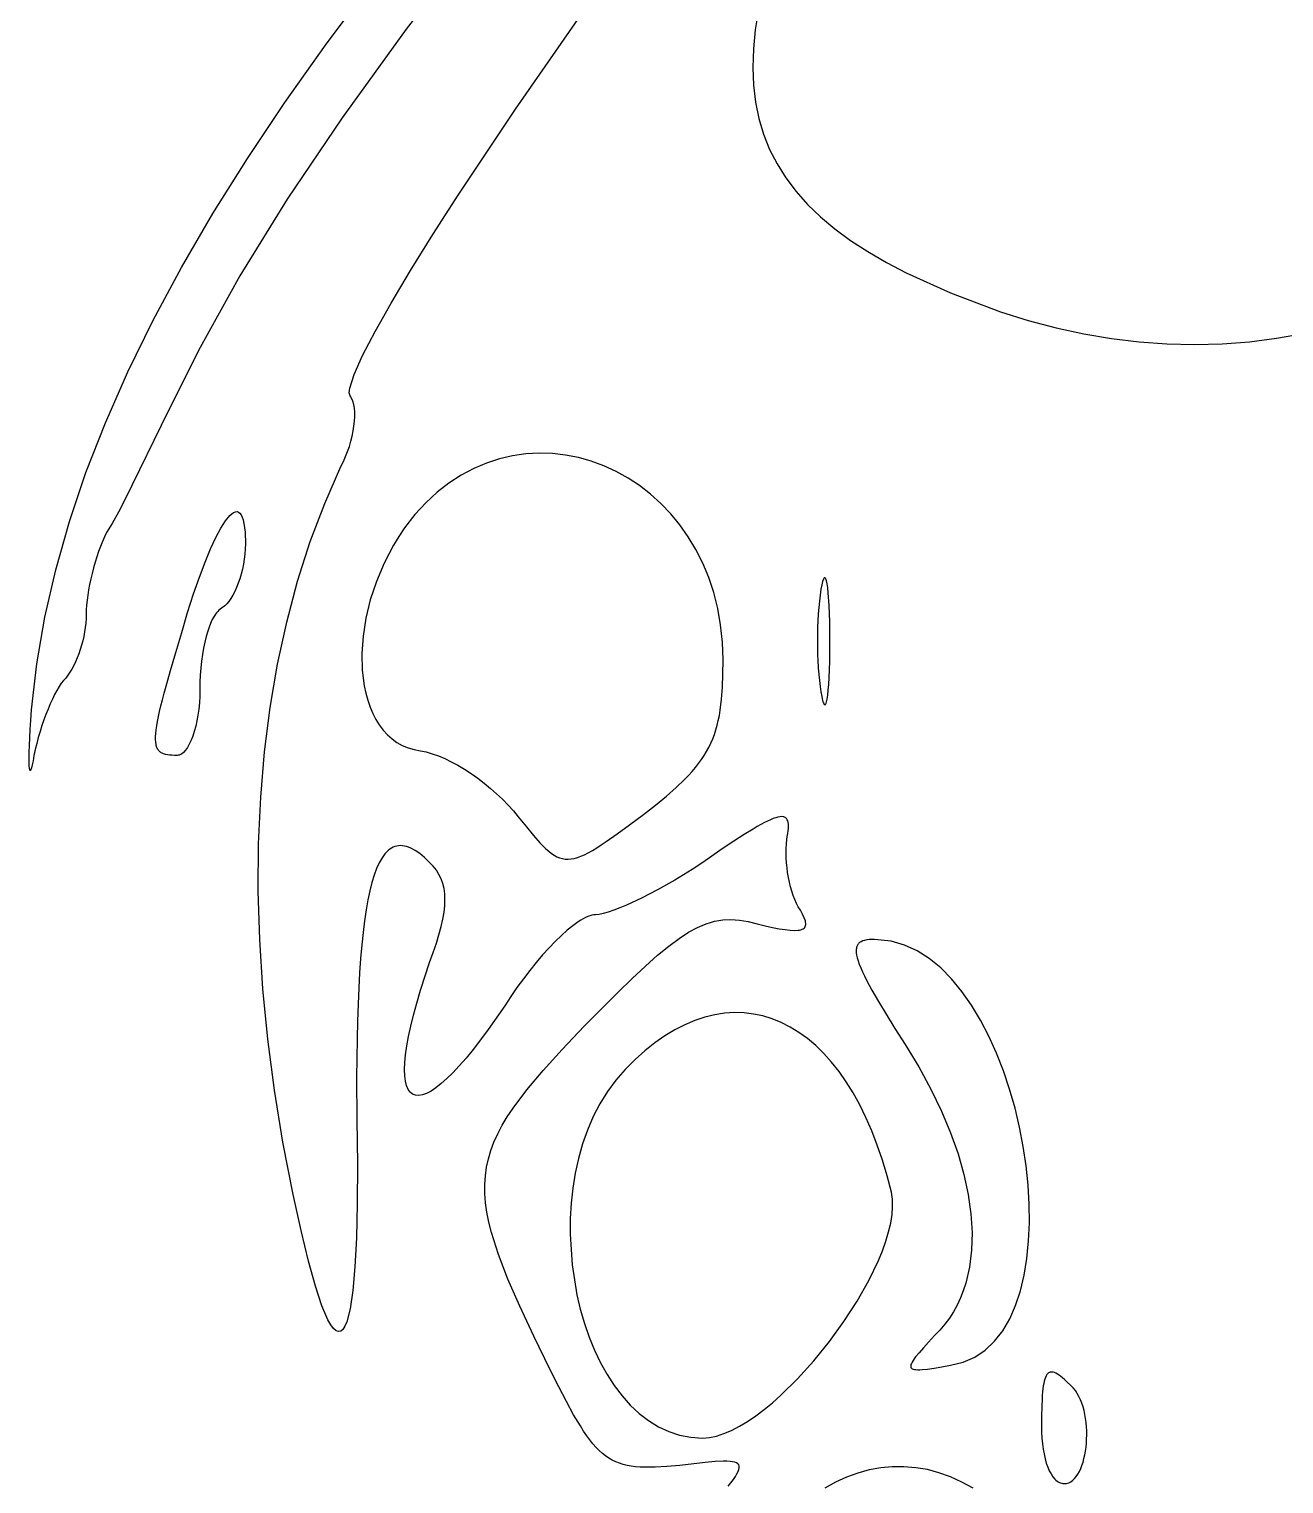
# Model space of a CAD drawing. Header units: inches. Extents: x 0.98 to 7.44, y -5.29 to -1.05.
# Drawn here: x 6.7049 to 6.7815, y -2.0261 to -1.9373 of the extents above; entities that cross this region are included whole.
import ezdxf

# ---------------------------------------------------------------- set-up
doc = ezdxf.new("R2010")
doc.units = ezdxf.units.IN
doc.header["$MEASUREMENT"] = 0
doc.layers.add('BLACK', color=250, linetype='CONTINUOUS')

msp = doc.modelspace()

# ---------------------------------------------------------------- linework, layer by layer
at = {"layer": 'BLACK', "linetype": 'CONTINUOUS'}
for p, q in [((6.732516, -1.931367), (6.727911, -1.937343)), ((6.722975, -1.938317), (6.725643, -1.934744)), ((6.734575, -1.942225), (6.738536, -1.936534)), ((6.749419, -1.93616), (6.749221, -1.937376)), ((6.727911, -1.937343), (6.723987, -1.942739)), ((6.749221, -1.937376), (6.749102, -1.938546)), ((6.720498, -1.941814), (6.722975, -1.938317)), ((6.749102, -1.938546), (6.749064, -1.93967)), ((6.749064, -1.93967), (6.749108, -1.940752)), ((6.749108, -1.940752), (6.749232, -1.941791)), ((6.718209, -1.945239), (6.720498, -1.941814)), ((6.749232, -1.941791), (6.749439, -1.942791)), ((6.723987, -1.942739), (6.720636, -1.947705)), ((6.731071, -1.947478), (6.734575, -1.942225)), ((6.749439, -1.942791), (6.749727, -1.943752)), ((6.749727, -1.943752), (6.750098, -1.944675)), ((6.716107, -1.948592), (6.718209, -1.945239)), ((6.750098, -1.944675), (6.750553, -1.945563)), ((6.750553, -1.945563), (6.75109, -1.946417)), ((6.75109, -1.946417), (6.751711, -1.947239)), ((6.751711, -1.947239), (6.752417, -1.94803)), ((6.720636, -1.947705), (6.71775, -1.952392)), ((6.729534, -1.949872), (6.731071, -1.947478)), ((6.752417, -1.94803), (6.753207, -1.948791)), ((6.714191, -1.951878), (6.716107, -1.948592)), ((6.753207, -1.948791), (6.754083, -1.949525)), ((6.728165, -1.952074), (6.729534, -1.949872)), ((6.754083, -1.949525), (6.755043, -1.950232)), ((6.755043, -1.950232), (6.75609, -1.950915)), ((6.75609, -1.950915), (6.757223, -1.951574)), ((6.757223, -1.951574), (6.758443, -1.952212)), ((6.712459, -1.9551), (6.714191, -1.951878)), ((6.71775, -1.952392), (6.715223, -1.956948)), ((6.726981, -1.954056), (6.728165, -1.952074)), ((6.758443, -1.952212), (6.761143, -1.95343)), ((6.761143, -1.95343), (6.764196, -1.954579)), ((6.726001, -1.955792), (6.726981, -1.954056)), ((6.71091, -1.95826), (6.712459, -1.9551)), ((6.764196, -1.954579), (6.76589, -1.955111)), ((6.76589, -1.955111), (6.767586, -1.955562)), ((6.725242, -1.957254), (6.726001, -1.955792)), ((6.767586, -1.955562), (6.769282, -1.955931)), ((6.769282, -1.955931), (6.770977, -1.956218)), ((6.781048, -1.956205), (6.782696, -1.955913)), ((6.715223, -1.956948), (6.712946, -1.961524)), ((6.770977, -1.956218), (6.77267, -1.956422)), ((6.77267, -1.956422), (6.774359, -1.956544)), ((6.774359, -1.956544), (6.776043, -1.956584)), ((6.776043, -1.956584), (6.77772, -1.956541)), ((6.77772, -1.956541), (6.779389, -1.956415)), ((6.779389, -1.956415), (6.781048, -1.956205)), ((6.724723, -1.958413), (6.725242, -1.957254)), ((6.709541, -1.96136), (6.71091, -1.95826)), ((6.724461, -1.959244), (6.724723, -1.958413)), ((6.724431, -1.959527), (6.724461, -1.959244)), ((6.724473, -1.959718), (6.724431, -1.959527)), ((6.724523, -1.959787), (6.724473, -1.959718)), ((6.724568, -1.959864), (6.724523, -1.959787)), ((6.724643, -1.96004), (6.724568, -1.959864)), ((6.7247, -1.960242), (6.724643, -1.96004)), ((6.724738, -1.960469), (6.7247, -1.960242)), ((6.724759, -1.960717), (6.724738, -1.960469)), ((6.708351, -1.964405), (6.709541, -1.96136)), ((6.724716, -1.961558), (6.724747, -1.961264)), ((6.724747, -1.961264), (6.724761, -1.960983)), ((6.724761, -1.960983), (6.724759, -1.960717)), ((6.712946, -1.961524), (6.711175, -1.965152)), ((6.724528, -1.962488), (6.724606, -1.962173)), ((6.724606, -1.962173), (6.724669, -1.961862)), ((6.724669, -1.961862), (6.724716, -1.961558)), ((6.724204, -1.963428), (6.724326, -1.963118)), ((6.724326, -1.963118), (6.724434, -1.962804)), ((6.724434, -1.962804), (6.724528, -1.962488)), ((6.735209, -1.963264), (6.734401, -1.963378)), ((6.736019, -1.963219), (6.735209, -1.963264)), ((6.736828, -1.963242), (6.736019, -1.963219)), ((6.737631, -1.963332), (6.736828, -1.963242)), ((6.72293, -1.966279), (6.723918, -1.964024)), ((6.723918, -1.964024), (6.724067, -1.963731)), ((6.724067, -1.963731), (6.724204, -1.963428)), ((6.732025, -1.964153), (6.731261, -1.96456)), ((6.732806, -1.963821), (6.732025, -1.964153)), ((6.733599, -1.963563), (6.732806, -1.963821)), ((6.734401, -1.963378), (6.733599, -1.963563)), ((6.738426, -1.963488), (6.737631, -1.963332)), ((6.739209, -1.963707), (6.738426, -1.963488)), ((6.739977, -1.963989), (6.739209, -1.963707)), ((6.740725, -1.964332), (6.739977, -1.963989)), ((6.707338, -1.967396), (6.708351, -1.964405)), ((6.730516, -1.965044), (6.729795, -1.965605)), ((6.731261, -1.96456), (6.730516, -1.965044)), ((6.741451, -1.964734), (6.740725, -1.964332)), ((6.74215, -1.965195), (6.741451, -1.964734)), ((6.711175, -1.965152), (6.71074, -1.966022)), ((6.729795, -1.965605), (6.729101, -1.966247)), ((6.74282, -1.965712), (6.74215, -1.965195)), ((6.743456, -1.966285), (6.74282, -1.965712)), ((6.710328, -1.966816), (6.709949, -1.967503)), ((6.71074, -1.966022), (6.710328, -1.966816)), ((6.717252, -1.96691), (6.717367, -1.966834)), ((6.717367, -1.966834), (6.717474, -1.966792)), ((6.717474, -1.966792), (6.717574, -1.966785)), ((6.717574, -1.966785), (6.717666, -1.966813)), ((6.717666, -1.966813), (6.71775, -1.966877)), ((6.722049, -1.968616), (6.72293, -1.966279)), ((6.729101, -1.966247), (6.728437, -1.966969)), ((6.744056, -1.966911), (6.743456, -1.966285)), ((6.706501, -1.970337), (6.707338, -1.967396)), ((6.709949, -1.967503), (6.709612, -1.968051)), ((6.716585, -1.967787), (6.716869, -1.967339)), ((6.716869, -1.967339), (6.717131, -1.96702)), ((6.717131, -1.96702), (6.717252, -1.96691)), ((6.71775, -1.966877), (6.717826, -1.966978)), ((6.717826, -1.966978), (6.717892, -1.967115)), ((6.717892, -1.967115), (6.717949, -1.96729)), ((6.717949, -1.96729), (6.717997, -1.967503)), ((6.717997, -1.967503), (6.718062, -1.968045)), ((6.728437, -1.966969), (6.727807, -1.967774)), ((6.744615, -1.96759), (6.744056, -1.966911)), ((6.745131, -1.96832), (6.744615, -1.96759)), ((6.709359, -1.968608), (6.709239, -1.968909)), ((6.709484, -1.968321), (6.709359, -1.968608)), ((6.709612, -1.968051), (6.709484, -1.968321)), ((6.715959, -1.969051), (6.716281, -1.968359)), ((6.716281, -1.968359), (6.716585, -1.967787)), ((6.718062, -1.968045), (6.718084, -1.968746)), ((6.727455, -1.9683), (6.727129, -1.968836)), ((6.727807, -1.967774), (6.727455, -1.9683)), ((6.745599, -1.9691), (6.745131, -1.96832)), ((6.709124, -1.969223), (6.709015, -1.969547)), ((6.709239, -1.968909), (6.709124, -1.969223)), ((6.715624, -1.969859), (6.715959, -1.969051)), ((6.718053, -1.969374), (6.718016, -1.969688)), ((6.718076, -1.969059), (6.718053, -1.969374)), ((6.718084, -1.968746), (6.718076, -1.969059)), ((6.721276, -1.971033), (6.722049, -1.968616)), ((6.727129, -1.968836), (6.726555, -1.969931)), ((6.746016, -1.969928), (6.745599, -1.9691)), ((6.705838, -1.97323), (6.706501, -1.970337)), ((6.708815, -1.970213), (6.708727, -1.970551)), ((6.708912, -1.969877), (6.708815, -1.970213)), ((6.709015, -1.969547), (6.708912, -1.969877)), ((6.715276, -1.970778), (6.715624, -1.969859)), ((6.717902, -1.970302), (6.717828, -1.970599)), ((6.717965, -1.969998), (6.717902, -1.970302)), ((6.718016, -1.969688), (6.717965, -1.969998)), ((6.726555, -1.969931), (6.726083, -1.971045)), ((6.746379, -1.970803), (6.746016, -1.969928)), ((6.708575, -1.971225), (6.708512, -1.971556)), ((6.708646, -1.970889), (6.708575, -1.971225)), ((6.708727, -1.970551), (6.708646, -1.970889)), ((6.714921, -1.971805), (6.715276, -1.970778)), ((6.71765, -1.971159), (6.717549, -1.971418)), ((6.717744, -1.970885), (6.71765, -1.971159)), ((6.717828, -1.970599), (6.717744, -1.970885)), ((6.720611, -1.973527), (6.721276, -1.971033)), ((6.726083, -1.971045), (6.725713, -1.972166)), ((6.746683, -1.971723), (6.746379, -1.970803)), ((6.753275, -1.971247), (6.753223, -1.971523)), ((6.753327, -1.97104), (6.753275, -1.971247)), ((6.753378, -1.970902), (6.753327, -1.97104)), ((6.753427, -1.970831), (6.753378, -1.970902)), ((6.753452, -1.970821), (6.753427, -1.970831)), ((6.753475, -1.970827), (6.753452, -1.970821)), ((6.753499, -1.970848), (6.753475, -1.970827)), ((6.753521, -1.970886), (6.753499, -1.970848)), ((6.753565, -1.971009), (6.753521, -1.970886)), ((6.753605, -1.971194), (6.753565, -1.971009)), ((6.753643, -1.971438), (6.753605, -1.971194)), ((6.70846, -1.971879), (6.708418, -1.972193)), ((6.708512, -1.971556), (6.70846, -1.971879)), ((6.71456, -1.972934), (6.714921, -1.971805)), ((6.717206, -1.972086), (6.717082, -1.972264)), ((6.717325, -1.971884), (6.717206, -1.972086)), ((6.71744, -1.971661), (6.717325, -1.971884)), ((6.717549, -1.971418), (6.71744, -1.971661)), ((6.725713, -1.972166), (6.725442, -1.97328)), ((6.746926, -1.972687), (6.746683, -1.971723)), ((6.753223, -1.971523), (6.753132, -1.972242)), ((6.753676, -1.971742), (6.753643, -1.971438)), ((6.753731, -1.97252), (6.753676, -1.971742)), ((6.708362, -1.973051), (6.708356, -1.973315)), ((6.708369, -1.972782), (6.708362, -1.973051)), ((6.708387, -1.972495), (6.708369, -1.972782)), ((6.708418, -1.972193), (6.708387, -1.972495)), ((6.714196, -1.974162), (6.71456, -1.972934)), ((6.716258, -1.973048), (6.716191, -1.97315)), ((6.716326, -1.972956), (6.716258, -1.973048)), ((6.716397, -1.972872), (6.716326, -1.972956)), ((6.716469, -1.972798), (6.716397, -1.972872)), ((6.716543, -1.972734), (6.716469, -1.972798)), ((6.716618, -1.972679), (6.716543, -1.972734)), ((6.716696, -1.972635), (6.716618, -1.972679)), ((6.716826, -1.972541), (6.716696, -1.972635)), ((6.716955, -1.972416), (6.716826, -1.972541)), ((6.717082, -1.972264), (6.716955, -1.972416)), ((6.747104, -1.973694), (6.746926, -1.972687)), ((6.753067, -1.973027), (6.753028, -1.973855)), ((6.753132, -1.972242), (6.753067, -1.973027)), ((6.753766, -1.973515), (6.753731, -1.97252)), ((6.705348, -1.976078), (6.705838, -1.97323)), ((6.708306, -1.973855), (6.708265, -1.974128)), ((6.708337, -1.973583), (6.708306, -1.973855)), ((6.708356, -1.973315), (6.708337, -1.973583)), ((6.71589, -1.973777), (6.715785, -1.974079)), ((6.716004, -1.973503), (6.71589, -1.973777)), ((6.716065, -1.973378), (6.716004, -1.973503)), ((6.716127, -1.97326), (6.716065, -1.973378)), ((6.716191, -1.97315), (6.716127, -1.97326)), ((6.720052, -1.976094), (6.720611, -1.973527)), ((6.725442, -1.97328), (6.72527, -1.974375)), ((6.747214, -1.974742), (6.747104, -1.973694)), ((6.753028, -1.973855), (6.753015, -1.974701)), ((6.753779, -1.974718), (6.753766, -1.973515)), ((6.70815, -1.974672), (6.708078, -1.974941)), ((6.708212, -1.974401), (6.70815, -1.974672)), ((6.708265, -1.974128), (6.708212, -1.974401)), ((6.713829, -1.975391), (6.714196, -1.974162)), ((6.715602, -1.974755), (6.715526, -1.975125)), ((6.715689, -1.974406), (6.715602, -1.974755)), ((6.715785, -1.974079), (6.715689, -1.974406)), ((6.72527, -1.974375), (6.725196, -1.975437)), ((6.747251, -1.975829), (6.747214, -1.974742)), ((6.753015, -1.974701), (6.753028, -1.97554)), ((6.753776, -1.975344), (6.753779, -1.974718)), ((6.707813, -1.97571), (6.70771, -1.975949)), ((6.707909, -1.975461), (6.707813, -1.97571)), ((6.707998, -1.975204), (6.707909, -1.975461)), ((6.708078, -1.974941), (6.707998, -1.975204)), ((6.713511, -1.976478), (6.713829, -1.975391)), ((6.715461, -1.975513), (6.715407, -1.975916)), ((6.715526, -1.975125), (6.715461, -1.975513)), ((6.725196, -1.975437), (6.72522, -1.976454)), ((6.753028, -1.97554), (6.753042, -1.975829)), ((6.753766, -1.97592), (6.753776, -1.975344)), ((6.705029, -1.978885), (6.705348, -1.976078)), ((6.707365, -1.976591), (6.707241, -1.976774)), ((6.707485, -1.976391), (6.707365, -1.976591)), ((6.7076, -1.976176), (6.707485, -1.976391)), ((6.70771, -1.975949), (6.7076, -1.976176)), ((6.713242, -1.977433), (6.713511, -1.976478)), ((6.715363, -1.976332), (6.715332, -1.976759)), ((6.715407, -1.975916), (6.715363, -1.976332)), ((6.719601, -1.978733), (6.720052, -1.976094)), ((6.72522, -1.976454), (6.725339, -1.977412)), ((6.747242, -1.976701), (6.747251, -1.975829)), ((6.753042, -1.975829), (6.753067, -1.976348)), ((6.753067, -1.976348), (6.753132, -1.977101)), ((6.753731, -1.976914), (6.753751, -1.976444)), ((6.753751, -1.976444), (6.753766, -1.97592)), ((6.706711, -1.977467), (6.706574, -1.977698)), ((6.706846, -1.977263), (6.706711, -1.977467)), ((6.706981, -1.977086), (6.706846, -1.977263)), ((6.707112, -1.97694), (6.706981, -1.977086)), ((6.707241, -1.976774), (6.707112, -1.97694)), ((6.713125, -1.977864), (6.713242, -1.977433)), ((6.715313, -1.977194), (6.715307, -1.977635)), ((6.715332, -1.976759), (6.715313, -1.977194)), ((6.725339, -1.977412), (6.725435, -1.977865)), ((6.747213, -1.9775), (6.747242, -1.976701)), ((6.753132, -1.977101), (6.753175, -1.977449)), ((6.753175, -1.977449), (6.753223, -1.977774)), ((6.753676, -1.977687), (6.753706, -1.977329)), ((6.753706, -1.977329), (6.753731, -1.976914)), ((6.706302, -1.978227), (6.706168, -1.978521)), ((6.706437, -1.977951), (6.706302, -1.978227)), ((6.706574, -1.977698), (6.706437, -1.977951)), ((6.712926, -1.978635), (6.713019, -1.978264)), ((6.713019, -1.978264), (6.713125, -1.977864)), ((6.715299, -1.978046), (6.715276, -1.978446)), ((6.715307, -1.977635), (6.715299, -1.978046)), ((6.725435, -1.977865), (6.725554, -1.978299)), ((6.725554, -1.978299), (6.725696, -1.978711)), ((6.747078, -1.978906), (6.74716, -1.978232)), ((6.74716, -1.978232), (6.747213, -1.9775)), ((6.753223, -1.977774), (6.753275, -1.978075)), ((6.753275, -1.978075), (6.753301, -1.978198)), ((6.753301, -1.978198), (6.753327, -1.978303)), ((6.753327, -1.978303), (6.753353, -1.97839)), ((6.753565, -1.978402), (6.753585, -1.978321)), ((6.753585, -1.978321), (6.753605, -1.978225)), ((6.753605, -1.978225), (6.753643, -1.977986)), ((6.753643, -1.977986), (6.753676, -1.977687)), ((6.704982, -1.979509), (6.705029, -1.978885)), ((6.705907, -1.979159), (6.705783, -1.979497)), ((6.706036, -1.978833), (6.705907, -1.979159)), ((6.706168, -1.978521), (6.706036, -1.978833)), ((6.712774, -1.979296), (6.712844, -1.978979)), ((6.712844, -1.978979), (6.712926, -1.978635)), ((6.715187, -1.979201), (6.715124, -1.979554)), ((6.715238, -1.978831), (6.715187, -1.979201)), ((6.715276, -1.978446), (6.715238, -1.978831)), ((6.719258, -1.981441), (6.719601, -1.978733)), ((6.725696, -1.978711), (6.725862, -1.979101)), ((6.725862, -1.979101), (6.726051, -1.979466)), ((6.746963, -1.97953), (6.747025, -1.979224)), ((6.747025, -1.979224), (6.747078, -1.978906)), ((6.753353, -1.97839), (6.753378, -1.97846)), ((6.753378, -1.97846), (6.753403, -1.978511)), ((6.753403, -1.978511), (6.753427, -1.978546)), ((6.753427, -1.978546), (6.753452, -1.978564)), ((6.753452, -1.978564), (6.753463, -1.978566)), ((6.753463, -1.978566), (6.753475, -1.978564)), ((6.753475, -1.978564), (6.753499, -1.978548)), ((6.753499, -1.978548), (6.753521, -1.978516)), ((6.753521, -1.978516), (6.753543, -1.978467)), ((6.753543, -1.978467), (6.753565, -1.978402)), ((6.704915, -1.980597), (6.704944, -1.980081)), ((6.704944, -1.980081), (6.704982, -1.979509)), ((6.705664, -1.979845), (6.70555, -1.980202)), ((6.705783, -1.979497), (6.705664, -1.979845)), ((6.712611, -1.980317), (6.712634, -1.980097)), ((6.712634, -1.980097), (6.712669, -1.979854)), ((6.712669, -1.979854), (6.712716, -1.979587)), ((6.712716, -1.979587), (6.712774, -1.979296)), ((6.71505, -1.979886), (6.714966, -1.980196)), ((6.715124, -1.979554), (6.71505, -1.979886)), ((6.726051, -1.979466), (6.726264, -1.979805)), ((6.726264, -1.979805), (6.726499, -1.980116)), ((6.726499, -1.980116), (6.726757, -1.980398)), ((6.746721, -1.980388), (6.746812, -1.980111)), ((6.746812, -1.980111), (6.746892, -1.979826)), ((6.746892, -1.979826), (6.746963, -1.97953)), ((6.704894, -1.981057), (6.704915, -1.980597)), ((6.705343, -1.98093), (6.705251, -1.981297)), ((6.705442, -1.980564), (6.705343, -1.98093)), ((6.70555, -1.980202), (6.705442, -1.980564)), ((6.712598, -1.980517), (6.712611, -1.980317)), ((6.712598, -1.980695), (6.712598, -1.980517)), ((6.712608, -1.980855), (6.712598, -1.980695)), ((6.71263, -1.980996), (6.712608, -1.980855)), ((6.712645, -1.98106), (6.71263, -1.980996)), ((6.714662, -1.980974), (6.714548, -1.981176)), ((6.714771, -1.980742), (6.714662, -1.980974)), ((6.714873, -1.980482), (6.714771, -1.980742)), ((6.714966, -1.980196), (6.714873, -1.980482)), ((6.726757, -1.980398), (6.727038, -1.980649)), ((6.727038, -1.980649), (6.727341, -1.980868)), ((6.727341, -1.980868), (6.727667, -1.981053)), ((6.746383, -1.981176), (6.746507, -1.98092)), ((6.746507, -1.98092), (6.74662, -1.980657)), ((6.74662, -1.980657), (6.746721, -1.980388)), ((6.704878, -1.981802), (6.704882, -1.981459)), ((6.70488, -1.982085), (6.704878, -1.981802)), ((6.704882, -1.981459), (6.704894, -1.981057)), ((6.705168, -1.981662), (6.705117, -1.98199)), ((6.705251, -1.981297), (6.705168, -1.981662)), ((6.712663, -1.98112), (6.712645, -1.98106)), ((6.712684, -1.981176), (6.712663, -1.98112)), ((6.712707, -1.981229), (6.712684, -1.981176)), ((6.712733, -1.981277), (6.712707, -1.981229)), ((6.712763, -1.981322), (6.712733, -1.981277)), ((6.712794, -1.981363), (6.712763, -1.981322)), ((6.712829, -1.981401), (6.712794, -1.981363)), ((6.712866, -1.981436), (6.712829, -1.981401)), ((6.712907, -1.981467), (6.712866, -1.981436)), ((6.712949, -1.981496), (6.712907, -1.981467)), ((6.712995, -1.981522), (6.712949, -1.981496)), ((6.713094, -1.981565), (6.712995, -1.981522)), ((6.713205, -1.981599), (6.713094, -1.981565)), ((6.713326, -1.981625), (6.713205, -1.981599)), ((6.713458, -1.981643), (6.713326, -1.981625)), ((6.7136, -1.981655), (6.713458, -1.981643)), ((6.713754, -1.981661), (6.7136, -1.981655)), ((6.713918, -1.981662), (6.713754, -1.981661)), ((6.713983, -1.981657), (6.713918, -1.981662)), ((6.714048, -1.981642), (6.713983, -1.981657)), ((6.714113, -1.981616), (6.714048, -1.981642)), ((6.714177, -1.981581), (6.714113, -1.981616)), ((6.714304, -1.981481), (6.714177, -1.981581)), ((6.714428, -1.981346), (6.714304, -1.981481)), ((6.714548, -1.981176), (6.714428, -1.981346)), ((6.719022, -1.984215), (6.719258, -1.981441)), ((6.727667, -1.981053), (6.728016, -1.981201)), ((6.728016, -1.981201), (6.728386, -1.981312)), ((6.728386, -1.981312), (6.728779, -1.981385)), ((6.728779, -1.981385), (6.729127, -1.981454)), ((6.729127, -1.981454), (6.729491, -1.981558)), ((6.729491, -1.981558), (6.72987, -1.981693)), ((6.72987, -1.981693), (6.730259, -1.981858)), ((6.730259, -1.981858), (6.730656, -1.98205)), ((6.745759, -1.982163), (6.745935, -1.98192)), ((6.745935, -1.98192), (6.746098, -1.981676)), ((6.746098, -1.981676), (6.746247, -1.981428)), ((6.746247, -1.981428), (6.746383, -1.981176)), ((6.70489, -1.982305), (6.70488, -1.982085)), ((6.704906, -1.982462), (6.70489, -1.982305)), ((6.704917, -1.982516), (6.704906, -1.982462)), ((6.704929, -1.982554), (6.704917, -1.982516)), ((6.704942, -1.982575), (6.704929, -1.982554)), ((6.704949, -1.982579), (6.704942, -1.982575)), ((6.704957, -1.982579), (6.704949, -1.982579)), ((6.704973, -1.982567), (6.704957, -1.982579)), ((6.70499, -1.982537), (6.704973, -1.982567)), ((6.705008, -1.98249), (6.70499, -1.982537)), ((6.705028, -1.982426), (6.705008, -1.98249)), ((6.705071, -1.982244), (6.705028, -1.982426)), ((6.705117, -1.98199), (6.705071, -1.982244)), ((6.730656, -1.98205), (6.731059, -1.982268)), ((6.731059, -1.982268), (6.731464, -1.98251)), ((6.731464, -1.98251), (6.731869, -1.982774)), ((6.731869, -1.982774), (6.732271, -1.983056)), ((6.745144, -1.982889), (6.745364, -1.982647)), ((6.745364, -1.982647), (6.745569, -1.982405)), ((6.745569, -1.982405), (6.745759, -1.982163)), ((6.732271, -1.983056), (6.732666, -1.983357)), ((6.732666, -1.983357), (6.733053, -1.983673)), ((6.733053, -1.983673), (6.733427, -1.984002)), ((6.743795, -1.98415), (6.744386, -1.983632)), ((6.744386, -1.983632), (6.744907, -1.983134)), ((6.744907, -1.983134), (6.745144, -1.982889)), ((6.718893, -1.987052), (6.719022, -1.984215)), ((6.733427, -1.984002), (6.733787, -1.984342)), ((6.733787, -1.984342), (6.73413, -1.984692)), ((6.743131, -1.984694), (6.743795, -1.98415)), ((6.73413, -1.984692), (6.734452, -1.98505)), ((6.734452, -1.98505), (6.734751, -1.985412)), ((6.734751, -1.985412), (6.735241, -1.986023)), ((6.741534, -1.985908), (6.74239, -1.985274)), ((6.74239, -1.985274), (6.743131, -1.984694)), ((6.750468, -1.985467), (6.750319, -1.985519)), ((6.750602, -1.98543), (6.750468, -1.985467)), ((6.750722, -1.985408), (6.750602, -1.98543)), ((6.750828, -1.985401), (6.750722, -1.985408)), ((6.750921, -1.985409), (6.750828, -1.985401)), ((6.750962, -1.985419), (6.750921, -1.985409)), ((6.751001, -1.985432), (6.750962, -1.985419)), ((6.751036, -1.985448), (6.751001, -1.985432)), ((6.751069, -1.985469), (6.751036, -1.985448)), ((6.751098, -1.985493), (6.751069, -1.985469)), ((6.735241, -1.986023), (6.735678, -1.986551)), ((6.74078, -1.986459), (6.741534, -1.985908)), ((6.749089, -1.986157), (6.74854, -1.986497)), ((6.749337, -1.986011), (6.749089, -1.986157)), ((6.749566, -1.985881), (6.749337, -1.986011)), ((6.749779, -1.985767), (6.749566, -1.985881)), ((6.749975, -1.985669), (6.749779, -1.985767)), ((6.750155, -1.985586), (6.749975, -1.985669)), ((6.750319, -1.985519), (6.750155, -1.985586)), ((6.751125, -1.98552), (6.751098, -1.985493)), ((6.751148, -1.985552), (6.751125, -1.98552)), ((6.751169, -1.985586), (6.751148, -1.985552)), ((6.751203, -1.985666), (6.751169, -1.985586)), ((6.751226, -1.98576), (6.751203, -1.985666)), ((6.751204, -1.986437), (6.751226, -1.986274)), ((6.75124, -1.985868), (6.751226, -1.98576)), ((6.751226, -1.986274), (6.751239, -1.986126)), ((6.751239, -1.986126), (6.751244, -1.98599)), ((6.751244, -1.98599), (6.75124, -1.985868)), ((6.718872, -1.98995), (6.718893, -1.987052)), ((6.727214, -1.987224), (6.727106, -1.987268)), ((6.727325, -1.987194), (6.727214, -1.987224)), ((6.727439, -1.987175), (6.727325, -1.987194)), ((6.727555, -1.987169), (6.727439, -1.987175)), ((6.727675, -1.987175), (6.727555, -1.987169)), ((6.727797, -1.987193), (6.727675, -1.987175)), ((6.727922, -1.987224), (6.727797, -1.987193)), ((6.72805, -1.987266), (6.727922, -1.987224)), ((6.735678, -1.986551), (6.736071, -1.986998)), ((6.736071, -1.986998), (6.736255, -1.987191)), ((6.736255, -1.987191), (6.736433, -1.987363)), ((6.739536, -1.987307), (6.739818, -1.987126)), ((6.739818, -1.987126), (6.740118, -1.986925)), ((6.740118, -1.986925), (6.74078, -1.986459)), ((6.747914, -1.986902), (6.747208, -1.987374)), ((6.74854, -1.986497), (6.747914, -1.986902)), ((6.751107, -1.987345), (6.751119, -1.987068)), ((6.751119, -1.987068), (6.75114, -1.986801)), ((6.75114, -1.986801), (6.751176, -1.986612)), ((6.751176, -1.986612), (6.751204, -1.986437)), ((6.726427, -1.987919), (6.726257, -1.988219)), ((6.726516, -1.987788), (6.726427, -1.987919)), ((6.726607, -1.98767), (6.726516, -1.987788)), ((6.726702, -1.987565), (6.726607, -1.98767)), ((6.726799, -1.987472), (6.726702, -1.987565)), ((6.726898, -1.987391), (6.726799, -1.987472)), ((6.727001, -1.987323), (6.726898, -1.987391)), ((6.727106, -1.987268), (6.727001, -1.987323)), ((6.728181, -1.987321), (6.72805, -1.987266)), ((6.728451, -1.987466), (6.728181, -1.987321)), ((6.728734, -1.98766), (6.728451, -1.987466)), ((6.729028, -1.987901), (6.728734, -1.98766)), ((6.729334, -1.98819), (6.729028, -1.987901)), ((6.736433, -1.987363), (6.736606, -1.987515)), ((6.736606, -1.987515), (6.736775, -1.987646)), ((6.736775, -1.987646), (6.736941, -1.987757)), ((6.736941, -1.987757), (6.737107, -1.987846)), ((6.737107, -1.987846), (6.737273, -1.987916)), ((6.737273, -1.987916), (6.737442, -1.987964)), ((6.737442, -1.987964), (6.737613, -1.987992)), ((6.737613, -1.987992), (6.737789, -1.987999)), ((6.737789, -1.987999), (6.737972, -1.987986)), ((6.737972, -1.987986), (6.738161, -1.987951)), ((6.738161, -1.987951), (6.73836, -1.987896)), ((6.73836, -1.987896), (6.738569, -1.98782)), ((6.738569, -1.98782), (6.73879, -1.987723)), ((6.73879, -1.987723), (6.739024, -1.987605)), ((6.739024, -1.987605), (6.739272, -1.987467)), ((6.739272, -1.987467), (6.739536, -1.987307)), ((6.746418, -1.987912), (6.745893, -1.988272)), ((6.747208, -1.987374), (6.746418, -1.987912)), ((6.751106, -1.987631), (6.751107, -1.987345)), ((6.751114, -1.987923), (6.751106, -1.987631)), ((6.751132, -1.988219), (6.751114, -1.987923)), ((6.725949, -1.98897), (6.72581, -1.989423)), ((6.726098, -1.988569), (6.725949, -1.98897)), ((6.726257, -1.988219), (6.726098, -1.988569)), ((6.729554, -1.988428), (6.729334, -1.98819)), ((6.729745, -1.988675), (6.729554, -1.988428)), ((6.729906, -1.988933), (6.729745, -1.988675)), ((6.730038, -1.989204), (6.729906, -1.988933)), ((6.745362, -1.98862), (6.744298, -1.989275)), ((6.745893, -1.988272), (6.745362, -1.98862)), ((6.75116, -1.988518), (6.751132, -1.988219)), ((6.751197, -1.988815), (6.75116, -1.988518)), ((6.751244, -1.98911), (6.751197, -1.988815)), ((6.72581, -1.989423), (6.725682, -1.989927)), ((6.73014, -1.98949), (6.730038, -1.989204)), ((6.730213, -1.989794), (6.73014, -1.98949)), ((6.730257, -1.990118), (6.730213, -1.989794)), ((6.743256, -1.989866), (6.742269, -1.990378)), ((6.744298, -1.989275), (6.743256, -1.989866)), ((6.751301, -1.9894), (6.751244, -1.98911)), ((6.751368, -1.989684), (6.751301, -1.9894)), ((6.751444, -1.989957), (6.751368, -1.989684)), ((6.718958, -1.992906), (6.718872, -1.98995)), ((6.725563, -1.990484), (6.725455, -1.991092)), ((6.725682, -1.989927), (6.725563, -1.990484)), ((6.730272, -1.990464), (6.730257, -1.990118)), ((6.730257, -1.990835), (6.730272, -1.990464)), ((6.741365, -1.990799), (6.740955, -1.990971)), ((6.742269, -1.990378), (6.741365, -1.990799)), ((6.751531, -1.990219), (6.751444, -1.989957)), ((6.751627, -1.990468), (6.751531, -1.990219)), ((6.751732, -1.9907), (6.751627, -1.990468)), ((6.751848, -1.990914), (6.751732, -1.9907)), ((6.725455, -1.991092), (6.725356, -1.991753)), ((6.730038, -1.992116), (6.73014, -1.991659)), ((6.73014, -1.991659), (6.730213, -1.991232)), ((6.730213, -1.991232), (6.730257, -1.990835)), ((6.738715, -1.991636), (6.738565, -1.991723)), ((6.738858, -1.99156), (6.738715, -1.991636)), ((6.738995, -1.991498), (6.738858, -1.99156)), ((6.739126, -1.991449), (6.738995, -1.991498)), ((6.739249, -1.991413), (6.739126, -1.991449)), ((6.739365, -1.991392), (6.739249, -1.991413)), ((6.739473, -1.991385), (6.739365, -1.991392)), ((6.739681, -1.991367), (6.739473, -1.991385)), ((6.739937, -1.991315), (6.739681, -1.991367)), ((6.740237, -1.991231), (6.739937, -1.991315)), ((6.740578, -1.991116), (6.740237, -1.991231)), ((6.740955, -1.990971), (6.740578, -1.991116)), ((6.747236, -1.991706), (6.747737, -1.991684)), ((6.747737, -1.991684), (6.748249, -1.991719)), ((6.751973, -1.991107), (6.751848, -1.990914)), ((6.752112, -1.991353), (6.751973, -1.991107)), ((6.752213, -1.99157), (6.752112, -1.991353)), ((6.752277, -1.991759), (6.752213, -1.99157)), ((6.725267, -1.992467), (6.725188, -1.993234)), ((6.725356, -1.991753), (6.725267, -1.992467)), ((6.729906, -1.992607), (6.730038, -1.992116)), ((6.73774, -1.992337), (6.73738, -1.992657)), ((6.738084, -1.992058), (6.73774, -1.992337)), ((6.73841, -1.991823), (6.738084, -1.992058)), ((6.738565, -1.991723), (6.73841, -1.991823)), ((6.744565, -1.992841), (6.74515, -1.992461)), ((6.74515, -1.992461), (6.745701, -1.992162)), ((6.745701, -1.992162), (6.745967, -1.992042)), ((6.745967, -1.992042), (6.746227, -1.99194)), ((6.746227, -1.99194), (6.746482, -1.991856)), ((6.746482, -1.991856), (6.746735, -1.99179)), ((6.746735, -1.99179), (6.746986, -1.99174)), ((6.746986, -1.99174), (6.747236, -1.991706)), ((6.748249, -1.991719), (6.748778, -1.991806)), ((6.748778, -1.991806), (6.749334, -1.99194)), ((6.749334, -1.99194), (6.749831, -1.992061)), ((6.749831, -1.992061), (6.75028, -1.992161)), ((6.75028, -1.992161), (6.750681, -1.99224)), ((6.750681, -1.99224), (6.751036, -1.992298)), ((6.751036, -1.992298), (6.751345, -1.992334)), ((6.751345, -1.992334), (6.75161, -1.992348)), ((6.75161, -1.992348), (6.751831, -1.992338)), ((6.751831, -1.992338), (6.751925, -1.992325)), ((6.751925, -1.992325), (6.752008, -1.992305)), ((6.752008, -1.992305), (6.752081, -1.992279)), ((6.752081, -1.992279), (6.752143, -1.992247)), ((6.752143, -1.992247), (6.752195, -1.992209)), ((6.752195, -1.992209), (6.752237, -1.992164)), ((6.752237, -1.992164), (6.752269, -1.992113)), ((6.752269, -1.992113), (6.75229, -1.992055)), ((6.752295, -1.991843), (6.752277, -1.991759)), ((6.75229, -1.992055), (6.752302, -1.991991)), ((6.752303, -1.991921), (6.752295, -1.991843)), ((6.752302, -1.991991), (6.752303, -1.991921)), ((6.719152, -1.995918), (6.718958, -1.992906)), ((6.725188, -1.993234), (6.725118, -1.994055)), ((6.729554, -1.993697), (6.729745, -1.993133)), ((6.729745, -1.993133), (6.729906, -1.992607)), ((6.736626, -1.993412), (6.736237, -1.99384)), ((6.737008, -1.993017), (6.736626, -1.993412)), ((6.73738, -1.992657), (6.737008, -1.993017)), ((6.743258, -1.993865), (6.743938, -1.993307)), ((6.743938, -1.993307), (6.744565, -1.992841)), ((6.755392, -1.993445), (6.755385, -1.993504)), ((6.755403, -1.993389), (6.755392, -1.993445)), ((6.755418, -1.993336), (6.755403, -1.993389)), ((6.755437, -1.993287), (6.755418, -1.993336)), ((6.75546, -1.993242), (6.755437, -1.993287)), ((6.755486, -1.993199), (6.75546, -1.993242)), ((6.755517, -1.99316), (6.755486, -1.993199)), ((6.755551, -1.993124), (6.755517, -1.99316)), ((6.755589, -1.99309), (6.755551, -1.993124)), ((6.755631, -1.99306), (6.755589, -1.99309)), ((6.755676, -1.993033), (6.755631, -1.99306)), ((6.755778, -1.992986), (6.755676, -1.993033)), ((6.755895, -1.992951), (6.755778, -1.992986)), ((6.756027, -1.992925), (6.755895, -1.992951)), ((6.756173, -1.992909), (6.756027, -1.992925)), ((6.756333, -1.992902), (6.756173, -1.992909)), ((6.756507, -1.992903), (6.756333, -1.992902)), ((6.756696, -1.992912), (6.756507, -1.992903)), ((6.757527, -1.993008), (6.756696, -1.992912)), ((6.758329, -1.993236), (6.757527, -1.993008)), ((6.7591, -1.993589), (6.758329, -1.993236)), ((6.725118, -1.994055), (6.725057, -1.994928)), ((6.728776, -1.996002), (6.729334, -1.994301)), ((6.729334, -1.994301), (6.729554, -1.993697)), ((6.735844, -1.994298), (6.73545, -1.994783)), ((6.736237, -1.99384), (6.735844, -1.994298)), ((6.742518, -1.994518), (6.743258, -1.993865)), ((6.755385, -1.993504), (6.755381, -1.993567)), ((6.755381, -1.993567), (6.755387, -1.993704)), ((6.755387, -1.993704), (6.755408, -1.993856)), ((6.755408, -1.993856), (6.755446, -1.994024)), ((6.755446, -1.994024), (6.755499, -1.994208)), ((6.755499, -1.994208), (6.755569, -1.994408)), ((6.759837, -1.994057), (6.7591, -1.993589)), ((6.760541, -1.994632), (6.759837, -1.994057)), ((6.725057, -1.994928), (6.725006, -1.995856)), ((6.73545, -1.994783), (6.735057, -1.995293)), ((6.741709, -1.995273), (6.742518, -1.994518)), ((6.755569, -1.994408), (6.755656, -1.994627)), ((6.755656, -1.994627), (6.75576, -1.994863)), ((6.75576, -1.994863), (6.75588, -1.995118)), ((6.75588, -1.995118), (6.756017, -1.995391)), ((6.761208, -1.995305), (6.760541, -1.994632)), ((6.719453, -1.998983), (6.719152, -1.995918)), ((6.725006, -1.995856), (6.724963, -1.996838)), ((6.728545, -1.996779), (6.728776, -1.996002)), ((6.734669, -1.995824), (6.734288, -1.996374)), ((6.735057, -1.995293), (6.734669, -1.995824)), ((6.738779, -1.99819), (6.740822, -1.996133)), ((6.740822, -1.996133), (6.741709, -1.995273)), ((6.756017, -1.995391), (6.756172, -1.995685)), ((6.756172, -1.995685), (6.756344, -1.995998)), ((6.756344, -1.995998), (6.756533, -1.996333)), ((6.761838, -1.996068), (6.761208, -1.995305)), ((6.762429, -1.996912), (6.761838, -1.996068)), ((6.724963, -1.996838), (6.724929, -1.997875)), ((6.728346, -1.997508), (6.728545, -1.996779)), ((6.733918, -1.99694), (6.732914, -1.998389)), ((6.734288, -1.996374), (6.733918, -1.99694)), ((6.756533, -1.996333), (6.756741, -1.996688)), ((6.756741, -1.996688), (6.757208, -1.997466)), ((6.76298, -1.997828), (6.762429, -1.996912)), ((6.724929, -1.997875), (6.724904, -1.998966)), ((6.728179, -1.998187), (6.728346, -1.997508)), ((6.745535, -1.997848), (6.744925, -1.998105)), ((6.746142, -1.997646), (6.745535, -1.997848)), ((6.746747, -1.997498), (6.746142, -1.997646)), ((6.747347, -1.997404), (6.746747, -1.997498)), ((6.747943, -1.997365), (6.747347, -1.997404)), ((6.748532, -1.997379), (6.747943, -1.997365)), ((6.749115, -1.997447), (6.748532, -1.997379)), ((6.749689, -1.997567), (6.749115, -1.997447)), ((6.750255, -1.99774), (6.749689, -1.997567)), ((6.75081, -1.997964), (6.750255, -1.99774)), ((6.757208, -1.997466), (6.757748, -1.998335)), ((6.763489, -1.998808), (6.76298, -1.997828)), ((6.728044, -1.998818), (6.728179, -1.998187)), ((6.732914, -1.998389), (6.732442, -1.999029)), ((6.737434, -1.999604), (6.738779, -1.99819)), ((6.743703, -1.998787), (6.743093, -1.999212)), ((6.744314, -1.998418), (6.743703, -1.998787)), ((6.744925, -1.998105), (6.744314, -1.998418)), ((6.751355, -1.998241), (6.75081, -1.997964)), ((6.751887, -1.998569), (6.751355, -1.998241)), ((6.752407, -1.998947), (6.751887, -1.998569)), ((6.757748, -1.998335), (6.758362, -1.999301)), ((6.719862, -2.002098), (6.719453, -1.998983)), ((6.724904, -1.998966), (6.72488, -2.001314)), ((6.727863, -1.999929), (6.727938, -1.999398)), ((6.727938, -1.999398), (6.728044, -1.998818)), ((6.731989, -1.999612), (6.731557, -2.00014)), ((6.732442, -1.999029), (6.731989, -1.999612)), ((6.736263, -2.000891), (6.737434, -1.999604)), ((6.742485, -1.999694), (6.74188, -2.000233)), ((6.743093, -1.999212), (6.742485, -1.999694)), ((6.752912, -1.999376), (6.752407, -1.998947)), ((6.753403, -1.999856), (6.752912, -1.999376)), ((6.758362, -1.999301), (6.7592, -2.000676)), ((6.763955, -1.999842), (6.763489, -1.998808)), ((6.727801, -2.000838), (6.727818, -2.000409)), ((6.727818, -2.000409), (6.727863, -1.999929)), ((6.731557, -2.00014), (6.731146, -2.000612)), ((6.74188, -2.000233), (6.741279, -2.000829)), ((6.753877, -2.000385), (6.753403, -1.999856)), ((6.754335, -2.000963), (6.753877, -2.000385)), ((6.764376, -2.000923), (6.763955, -1.999842)), ((6.72488, -2.001314), (6.72489, -2.003885)), ((6.727814, -2.001217), (6.727801, -2.000838)), ((6.727855, -2.001545), (6.727814, -2.001217)), ((6.730389, -2.001391), (6.730044, -2.001698)), ((6.730757, -2.001029), (6.730389, -2.001391)), ((6.731146, -2.000612), (6.730757, -2.001029)), ((6.735262, -2.002078), (6.736263, -2.000891)), ((6.741279, -2.000829), (6.740708, -2.00148)), ((6.754775, -2.001591), (6.754335, -2.000963)), ((6.7592, -2.000676), (6.759944, -2.002036)), ((6.764751, -2.002041), (6.764376, -2.000923)), ((6.720378, -2.00526), (6.719862, -2.002098)), ((6.727924, -2.001821), (6.727855, -2.001545)), ((6.72802, -2.002046), (6.727924, -2.001821)), ((6.728143, -2.002219), (6.72802, -2.002046)), ((6.728293, -2.00234), (6.728143, -2.002219)), ((6.728469, -2.002408), (6.728293, -2.00234)), ((6.729147, -2.002294), (6.728896, -2.002385)), ((6.729423, -2.00215), (6.729147, -2.002294)), ((6.729722, -2.001951), (6.729423, -2.00215)), ((6.730044, -2.001698), (6.729722, -2.001951)), ((6.73443, -2.003186), (6.735262, -2.002078)), ((6.740194, -2.00218), (6.739734, -2.002925)), ((6.740708, -2.00148), (6.740194, -2.00218)), ((6.755196, -2.002267), (6.754775, -2.001591)), ((6.755597, -2.002991), (6.755196, -2.002267)), ((6.759944, -2.002036), (6.760592, -2.003378)), ((6.765079, -2.003188), (6.764751, -2.002041)), ((6.72867, -2.002423), (6.728469, -2.002408)), ((6.728896, -2.002385), (6.72867, -2.002423)), ((6.734076, -2.003718), (6.73443, -2.003186)), ((6.739734, -2.002925), (6.739329, -2.00371)), ((6.755977, -2.003763), (6.755597, -2.002991)), ((6.765357, -2.004355), (6.765079, -2.003188)), ((6.72489, -2.003885), (6.724921, -2.006616)), ((6.733764, -2.00424), (6.734076, -2.003718)), ((6.739329, -2.00371), (6.738976, -2.00453)), ((6.756335, -2.004583), (6.755977, -2.003763)), ((6.760592, -2.003378), (6.761144, -2.004696)), ((6.733261, -2.005265), (6.733492, -2.004755)), ((6.733492, -2.004755), (6.733764, -2.00424)), ((6.738976, -2.00453), (6.738676, -2.005381)), ((6.75667, -2.00545), (6.756335, -2.004583)), ((6.761144, -2.004696), (6.761601, -2.005987)), ((6.765584, -2.005534), (6.765357, -2.004355)), ((6.721001, -2.008468), (6.720378, -2.00526)), ((6.73292, -2.006285), (6.733071, -2.005774)), ((6.733071, -2.005774), (6.733261, -2.005265)), ((6.738676, -2.005381), (6.738427, -2.006258)), ((6.756982, -2.006363), (6.75667, -2.00545)), ((6.76576, -2.006716), (6.765584, -2.005534)), ((6.724921, -2.006616), (6.724911, -2.009026)), ((6.732809, -2.0068), (6.73292, -2.006285)), ((6.738427, -2.006258), (6.738228, -2.007157)), ((6.757268, -2.007323), (6.756982, -2.006363)), ((6.761601, -2.005987), (6.761961, -2.007246)), ((6.765882, -2.007891), (6.76576, -2.006716)), ((6.732705, -2.007855), (6.732737, -2.007322)), ((6.732737, -2.007322), (6.732809, -2.0068)), ((6.738228, -2.007157), (6.738078, -2.008073)), ((6.757529, -2.008329), (6.757268, -2.007323)), ((6.761961, -2.007246), (6.762224, -2.008468)), ((6.721483, -2.010669), (6.721001, -2.008468)), ((6.732711, -2.008402), (6.732705, -2.007855)), ((6.732755, -2.008965), (6.732711, -2.008402)), ((6.738078, -2.008073), (6.737977, -2.009002)), ((6.757594, -2.008751), (6.757529, -2.008329)), ((6.762224, -2.008468), (6.762328, -2.009207)), ((6.765949, -2.009053), (6.765882, -2.007891)), ((6.724911, -2.009026), (6.72486, -2.011115)), ((6.732838, -2.009548), (6.732755, -2.008965)), ((6.737977, -2.009002), (6.737922, -2.009938)), ((6.757571, -2.009694), (6.757607, -2.009207)), ((6.757607, -2.009207), (6.757594, -2.008751)), ((6.762328, -2.009207), (6.76239, -2.009649)), ((6.765959, -2.010191), (6.765949, -2.009053)), ((6.732959, -2.010154), (6.732838, -2.009548)), ((6.733117, -2.010785), (6.732959, -2.010154)), ((6.737922, -2.009938), (6.737915, -2.010878)), ((6.757363, -2.01075), (6.757489, -2.01021)), ((6.757489, -2.01021), (6.757571, -2.009694)), ((6.76239, -2.009649), (6.762458, -2.010784)), ((6.765912, -2.011297), (6.765959, -2.010191)), ((6.721937, -2.012532), (6.721483, -2.010669)), ((6.72486, -2.011115), (6.724771, -2.012882)), ((6.733545, -2.012136), (6.733117, -2.010785)), ((6.737915, -2.010878), (6.738034, -2.012749)), ((6.757195, -2.011312), (6.757363, -2.01075)), ((6.762458, -2.010784), (6.762429, -2.011869)), ((6.756743, -2.012489), (6.756988, -2.011893)), ((6.756988, -2.011893), (6.757195, -2.011312)), ((6.762429, -2.011869), (6.7623, -2.0129)), ((6.765805, -2.012363), (6.765912, -2.011297)), ((6.722364, -2.014059), (6.721937, -2.012532)), ((6.724771, -2.012882), (6.724643, -2.014325)), ((6.734119, -2.013625), (6.733545, -2.012136)), ((6.738034, -2.012749), (6.738328, -2.014579)), ((6.756153, -2.013716), (6.756743, -2.012489)), ((6.7623, -2.0129), (6.762073, -2.013872)), ((6.765637, -2.013379), (6.765805, -2.012363)), ((6.734837, -2.015276), (6.734119, -2.013625)), ((6.755444, -2.014967), (6.756153, -2.013716)), ((6.762073, -2.013872), (6.761922, -2.014334)), ((6.765407, -2.014338), (6.765637, -2.013379)), ((6.722761, -2.015252), (6.722364, -2.014059)), ((6.724643, -2.014325), (6.724477, -2.015442)), ((6.738328, -2.014579), (6.738537, -2.015467)), ((6.761747, -2.01478), (6.761546, -2.015209)), ((6.761922, -2.014334), (6.761747, -2.01478)), ((6.765112, -2.01523), (6.765407, -2.014338)), ((6.723128, -2.016111), (6.722761, -2.015252)), ((6.724477, -2.015442), (6.724276, -2.016233)), ((6.735697, -2.017114), (6.734837, -2.015276)), ((6.738537, -2.015467), (6.738787, -2.016331)), ((6.754635, -2.016218), (6.755444, -2.014967)), ((6.761321, -2.01562), (6.76107, -2.016014)), ((6.761546, -2.015209), (6.761321, -2.01562)), ((6.764753, -2.016047), (6.765112, -2.01523)), ((6.7233, -2.016415), (6.723128, -2.016111)), ((6.723465, -2.016637), (6.7233, -2.016415)), ((6.724162, -2.016506), (6.724039, -2.016697)), ((6.724276, -2.016233), (6.724162, -2.016506)), ((6.738787, -2.016331), (6.739076, -2.017166)), ((6.753744, -2.017444), (6.754635, -2.016218)), ((6.760794, -2.016388), (6.760494, -2.016744)), ((6.76107, -2.016014), (6.760794, -2.016388)), ((6.764326, -2.016781), (6.764753, -2.016047)), ((6.723621, -2.016776), (6.723465, -2.016637)), ((6.723769, -2.016832), (6.723621, -2.016776)), ((6.723908, -2.016806), (6.723769, -2.016832)), ((6.724039, -2.016697), (6.723908, -2.016806)), ((6.736696, -2.019162), (6.735697, -2.017114)), ((6.739076, -2.017166), (6.739404, -2.017968)), ((6.752792, -2.018619), (6.753744, -2.017444)), ((6.760168, -2.017079), (6.759802, -2.017472)), ((6.760494, -2.016744), (6.760168, -2.017079)), ((6.763267, -2.017961), (6.763832, -2.017421)), ((6.763832, -2.017421), (6.764326, -2.016781)), ((6.739404, -2.017968), (6.73977, -2.018732)), ((6.759222, -2.018119), (6.759011, -2.018377)), ((6.759486, -2.017817), (6.759222, -2.018119)), ((6.759802, -2.017472), (6.759486, -2.017817)), ((6.762631, -2.01839), (6.763267, -2.017961)), ((6.737216, -2.020194), (6.736696, -2.019162)), ((6.73977, -2.018732), (6.740173, -2.019453)), ((6.751797, -2.019718), (6.752792, -2.018619)), ((6.758725, -2.018849), (6.758711, -2.018916)), ((6.758711, -2.018916), (6.758712, -2.018974)), ((6.758712, -2.018974), (6.758727, -2.019024)), ((6.758754, -2.018773), (6.758725, -2.018849)), ((6.758727, -2.019024), (6.758757, -2.019065)), ((6.758797, -2.018689), (6.758754, -2.018773)), ((6.758757, -2.019065), (6.758803, -2.019099)), ((6.758855, -2.018594), (6.758797, -2.018689)), ((6.758803, -2.019099), (6.758864, -2.019125)), ((6.758926, -2.018491), (6.758855, -2.018594)), ((6.758864, -2.019125), (6.75894, -2.019143)), ((6.759011, -2.018377), (6.758926, -2.018491)), ((6.75894, -2.019143), (6.759033, -2.019155)), ((6.759033, -2.019155), (6.759141, -2.01916)), ((6.759141, -2.01916), (6.759265, -2.019158)), ((6.759265, -2.019158), (6.759406, -2.019149)), ((6.759406, -2.019149), (6.759737, -2.019115)), ((6.759737, -2.019115), (6.760136, -2.019058)), ((6.760136, -2.019058), (6.760603, -2.01898)), ((6.760603, -2.01898), (6.76114, -2.018885)), ((6.76114, -2.018885), (6.761923, -2.018701)), ((6.761923, -2.018701), (6.762631, -2.01839)), ((6.740173, -2.019453), (6.740611, -2.020128)), ((6.750778, -2.020717), (6.751797, -2.019718)), ((6.766834, -2.019992), (6.766807, -2.020147)), ((6.766864, -2.019854), (6.766834, -2.019992)), ((6.766898, -2.019731), (6.766864, -2.019854)), ((6.766936, -2.019625), (6.766898, -2.019731)), ((6.766979, -2.019534), (6.766936, -2.019625)), ((6.767025, -2.019458), (6.766979, -2.019534)), ((6.767077, -2.019397), (6.767025, -2.019458)), ((6.767132, -2.019351), (6.767077, -2.019397)), ((6.767162, -2.019333), (6.767132, -2.019351)), ((6.767193, -2.019319), (6.767162, -2.019333)), ((6.767225, -2.019309), (6.767193, -2.019319)), ((6.767258, -2.019302), (6.767225, -2.019309)), ((6.767329, -2.019299), (6.767258, -2.019302)), ((6.767405, -2.01931), (6.767329, -2.019299)), ((6.767487, -2.019335), (6.767405, -2.01931)), ((6.767574, -2.019373), (6.767487, -2.019335)), ((6.767668, -2.019424), (6.767574, -2.019373)), ((6.767767, -2.019489), (6.767668, -2.019424)), ((6.767873, -2.019566), (6.767767, -2.019489)), ((6.767985, -2.019655), (6.767873, -2.019566)), ((6.768104, -2.019757), (6.767985, -2.019655)), ((6.768229, -2.019871), (6.768104, -2.019757)), ((6.768501, -2.020135), (6.768229, -2.019871)), ((6.737691, -2.021105), (6.737216, -2.020194)), ((6.740611, -2.020128), (6.741084, -2.020751)), ((6.741084, -2.020751), (6.74159, -2.021318)), ((6.750266, -2.021171), (6.750778, -2.020717)), ((6.766731, -2.020932), (6.766711, -2.021428)), ((6.766746, -2.02071), (6.766731, -2.020932)), ((6.766763, -2.020506), (6.766746, -2.02071)), ((6.766783, -2.020318), (6.766763, -2.020506)), ((6.766807, -2.020147), (6.766783, -2.020318)), ((6.768639, -2.020274), (6.768501, -2.020135)), ((6.768765, -2.020431), (6.768639, -2.020274)), ((6.76888, -2.020603), (6.768765, -2.020431)), ((6.768985, -2.02079), (6.76888, -2.020603)), ((6.769078, -2.02099), (6.768985, -2.02079)), ((6.769161, -2.021201), (6.769078, -2.02099)), ((6.738128, -2.021903), (6.737691, -2.021105)), ((6.74159, -2.021318), (6.74213, -2.021824)), ((6.74213, -2.021824), (6.742701, -2.022265)), ((6.749248, -2.021973), (6.749755, -2.021591)), ((6.749755, -2.021591), (6.750266, -2.021171)), ((6.766711, -2.021428), (6.766699, -2.021995)), ((6.769233, -2.021423), (6.769161, -2.021201)), ((6.769295, -2.021654), (6.769233, -2.021423)), ((6.769347, -2.021891), (6.769295, -2.021654)), ((6.769389, -2.022135), (6.769347, -2.021891)), ((6.738538, -2.022593), (6.738128, -2.021903)), ((6.738735, -2.022901), (6.738538, -2.022593)), ((6.742701, -2.022265), (6.743303, -2.022636)), ((6.743303, -2.022636), (6.743935, -2.022932)), ((6.747772, -2.022861), (6.748254, -2.022611)), ((6.748254, -2.022611), (6.748747, -2.022314)), ((6.748747, -2.022314), (6.749248, -2.021973)), ((6.766699, -2.021995), (6.766696, -2.022635)), ((6.766696, -2.022635), (6.766702, -2.022994)), ((6.769421, -2.022383), (6.769389, -2.022135)), ((6.769444, -2.022635), (6.769421, -2.022383)), ((6.769456, -2.022887), (6.769444, -2.022635)), ((6.738929, -2.023184), (6.738735, -2.022901)), ((6.73912, -2.023444), (6.738929, -2.023184)), ((6.73931, -2.023681), (6.73912, -2.023444)), ((6.743935, -2.022932), (6.744596, -2.02315)), ((6.744596, -2.02315), (6.745285, -2.023283)), ((6.745285, -2.023283), (6.746001, -2.023329)), ((6.746001, -2.023329), (6.746416, -2.023298)), ((6.746416, -2.023298), (6.746851, -2.023208)), ((6.746851, -2.023208), (6.747304, -2.023061)), ((6.747304, -2.023061), (6.747772, -2.022861)), ((6.766702, -2.022994), (6.766721, -2.023342)), ((6.766721, -2.023342), (6.766752, -2.023677)), ((6.769415, -2.023887), (6.769439, -2.023642)), ((6.769439, -2.023642), (6.769454, -2.023392)), ((6.769454, -2.023392), (6.76946, -2.023141)), ((6.76946, -2.023141), (6.769456, -2.022887)), ((6.7395, -2.023897), (6.73931, -2.023681)), ((6.739691, -2.024092), (6.7395, -2.023897)), ((6.739884, -2.024267), (6.739691, -2.024092)), ((6.740081, -2.024423), (6.739884, -2.024267)), ((6.740282, -2.02456), (6.740081, -2.024423)), ((6.766752, -2.023677), (6.766795, -2.023998)), ((6.766795, -2.023998), (6.76685, -2.024302)), ((6.76685, -2.024302), (6.766915, -2.024588)), ((6.769291, -2.024583), (6.76934, -2.024359)), ((6.76934, -2.024359), (6.769382, -2.024126)), ((6.769382, -2.024126), (6.769415, -2.023887)), ((6.740489, -2.02468), (6.740282, -2.02456)), ((6.740702, -2.024784), (6.740489, -2.02468)), ((6.740923, -2.024871), (6.740702, -2.024784)), ((6.741154, -2.024944), (6.740923, -2.024871)), ((6.741394, -2.025002), (6.741154, -2.024944)), ((6.741646, -2.025048), (6.741394, -2.025002)), ((6.74191, -2.02508), (6.741646, -2.025048)), ((6.742188, -2.025102), (6.74191, -2.02508)), ((6.742481, -2.025112), (6.742188, -2.025102)), ((6.743116, -2.025104), (6.742481, -2.025112)), ((6.743823, -2.025063), (6.743116, -2.025104)), ((6.744612, -2.024996), (6.743823, -2.025063)), ((6.746163, -2.024821), (6.744612, -2.024996)), ((6.746775, -2.024766), (6.746163, -2.024821)), ((6.747279, -2.024742), (6.746775, -2.024766)), ((6.747491, -2.024742), (6.747279, -2.024742)), ((6.747677, -2.024752), (6.747491, -2.024742)), ((6.747836, -2.024772), (6.747677, -2.024752)), ((6.747969, -2.024803), (6.747836, -2.024772)), ((6.748076, -2.024845), (6.747969, -2.024803)), ((6.748157, -2.0249), (6.748076, -2.024845)), ((6.748102, -2.025521), (6.748175, -2.025379)), ((6.748212, -2.024967), (6.748157, -2.0249)), ((6.748175, -2.025379), (6.748222, -2.025253)), ((6.748241, -2.025048), (6.748212, -2.024967)), ((6.748222, -2.025253), (6.748244, -2.025143)), ((6.748244, -2.025143), (6.748241, -2.025048)), ((6.756175, -2.025276), (6.75548, -2.025465)), ((6.756879, -2.025149), (6.756175, -2.025276)), ((6.757588, -2.025083), (6.756879, -2.025149)), ((6.7583, -2.025079), (6.757588, -2.025083)), ((6.759014, -2.025137), (6.7583, -2.025079)), ((6.759727, -2.025259), (6.759014, -2.025137)), ((6.760436, -2.025445), (6.759727, -2.025259)), ((6.766915, -2.024588), (6.766991, -2.024854)), ((6.766991, -2.024854), (6.767078, -2.0251)), ((6.767078, -2.0251), (6.767173, -2.025323)), ((6.767173, -2.025323), (6.767279, -2.025521)), ((6.768919, -2.02553), (6.769009, -2.025369)), ((6.769009, -2.025369), (6.769091, -2.025192)), ((6.769091, -2.025192), (6.769166, -2.025001)), ((6.769166, -2.025001), (6.769232, -2.024798)), ((6.769232, -2.024798), (6.769291, -2.024583)), ((6.747561, -2.026265), (6.747882, -2.025856)), ((6.747882, -2.025856), (6.748004, -2.02568)), ((6.748004, -2.02568), (6.748102, -2.025521)), ((6.754124, -2.026019), (6.753468, -2.026385)), ((6.754796, -2.025712), (6.754124, -2.026019)), ((6.75548, -2.025465), (6.754796, -2.025712)), ((6.76114, -2.025697), (6.760436, -2.025445)), ((6.761835, -2.026014), (6.76114, -2.025697)), ((6.76252, -2.026397), (6.761835, -2.026014)), ((6.767279, -2.025521), (6.767393, -2.025693)), ((6.767393, -2.025693), (6.767516, -2.025838)), ((6.767516, -2.025838), (6.76758, -2.025899)), ((6.76758, -2.025899), (6.767647, -2.025953)), ((6.767647, -2.025953), (6.767715, -2.025999)), ((6.767715, -2.025999), (6.767786, -2.026037)), ((6.767786, -2.026037), (6.767858, -2.026067)), ((6.767858, -2.026067), (6.767932, -2.026089)), ((6.767932, -2.026089), (6.768007, -2.026102)), ((6.768007, -2.026102), (6.768084, -2.026107)), ((6.768084, -2.026107), (6.768224, -2.026094)), ((6.768224, -2.026094), (6.768358, -2.026055)), ((6.768358, -2.026055), (6.768484, -2.025992)), ((6.768484, -2.025992), (6.768604, -2.025907)), ((6.768604, -2.025907), (6.768716, -2.025801)), ((6.768716, -2.025801), (6.768821, -2.025675)), ((6.768821, -2.025675), (6.768919, -2.02553))]:
    msp.add_line(p, q, dxfattribs=at)

doc.saveas('drawing.dxf')
